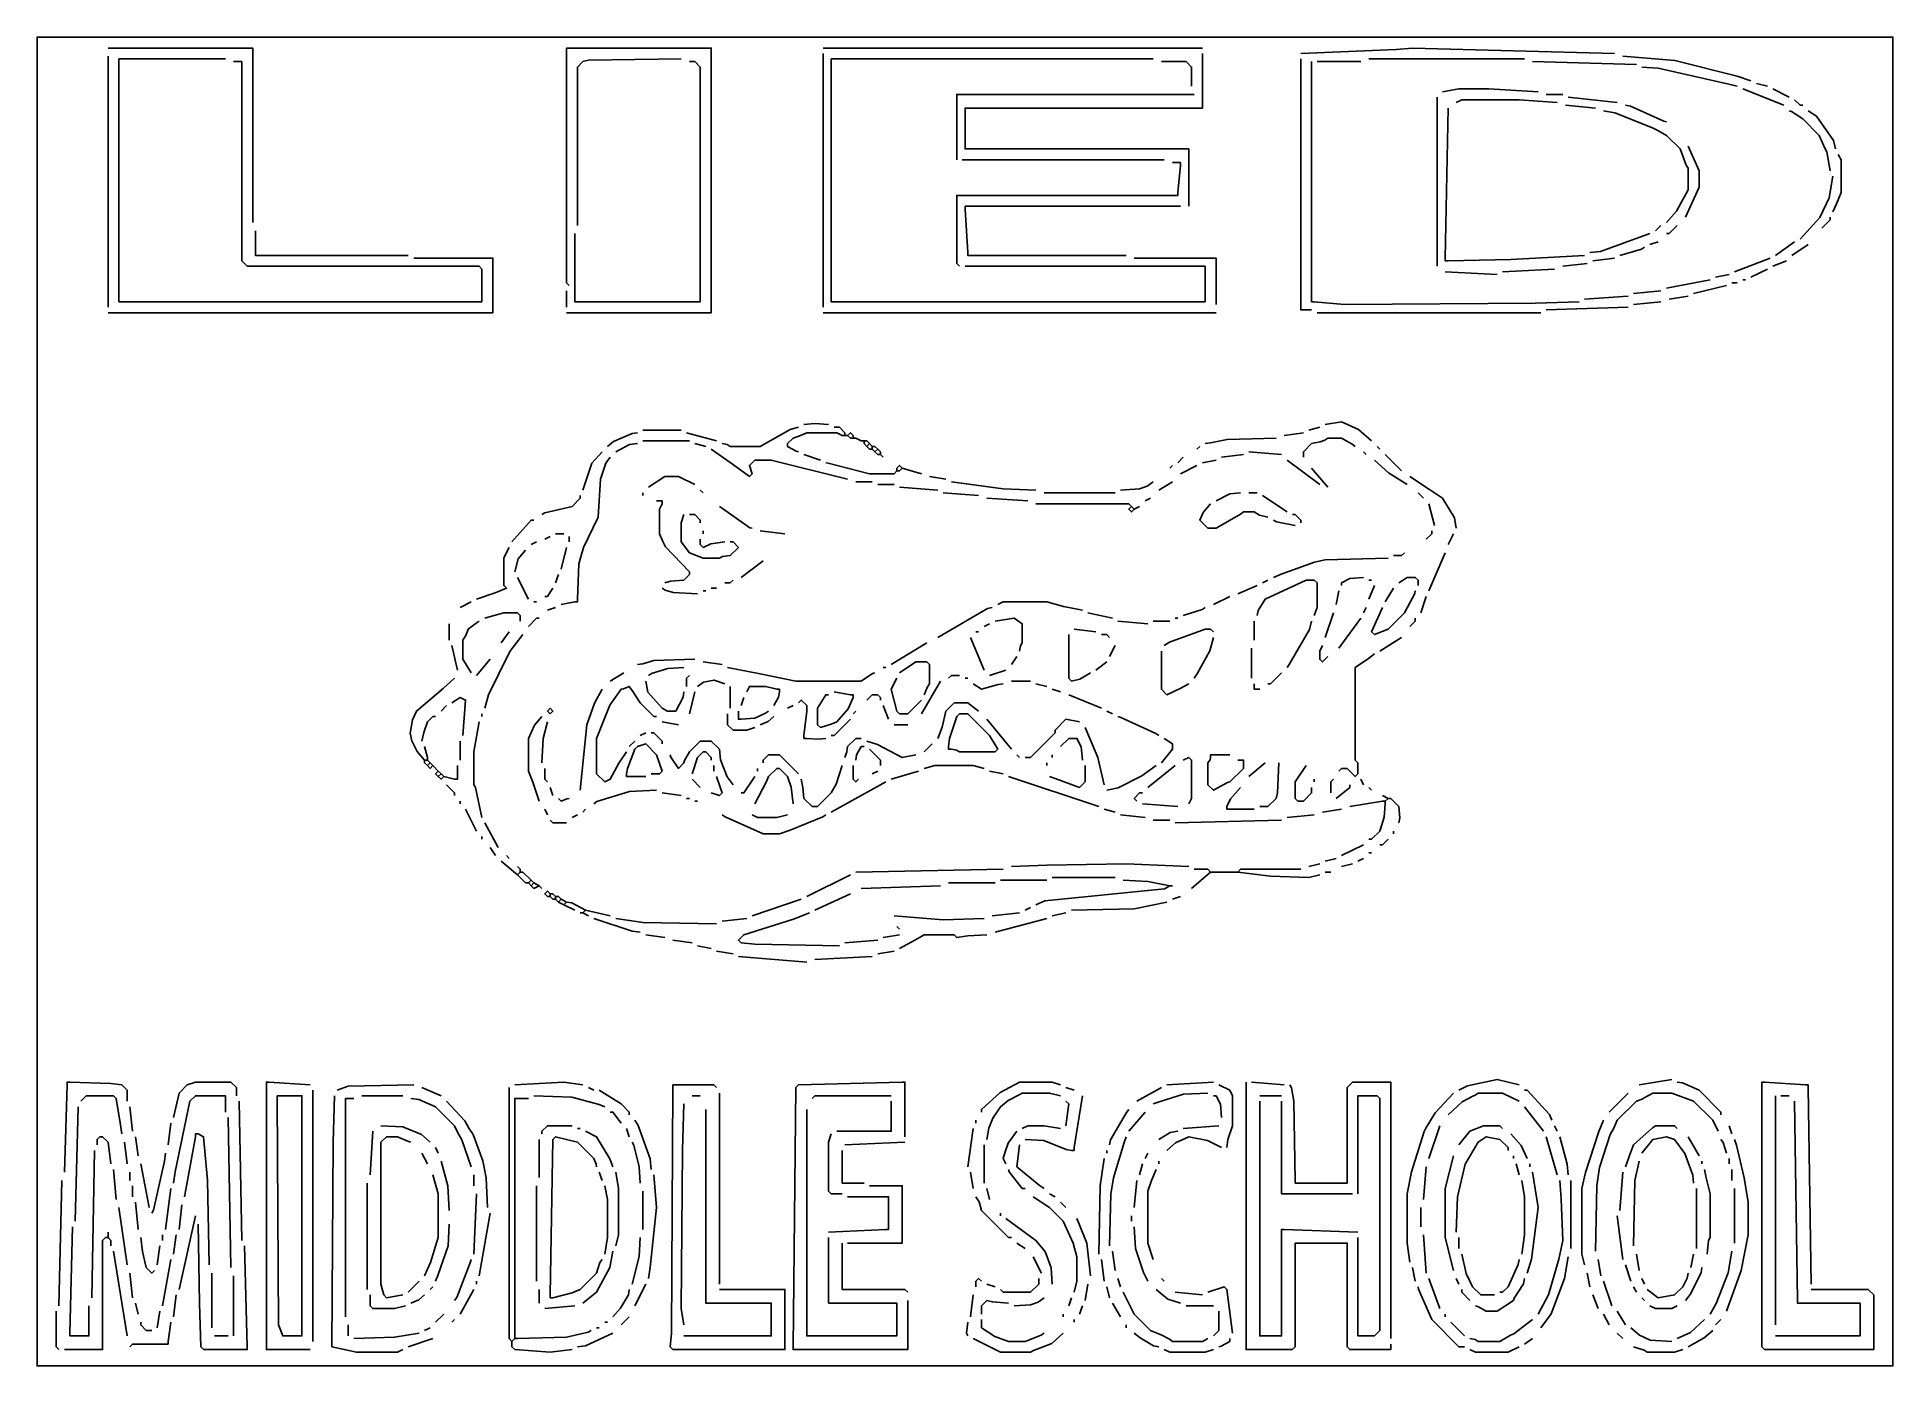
# Model space of a CAD drawing. Extents: x 118 to 798, y 8 to 495.
import ezdxf

# ---------------------------------------------------------------- set-up
doc = ezdxf.new("R2010")
doc.units = 0
doc.layers.get('0').update_dxf_attribs({"linetype": 'CONTINUOUS'})

msp = doc.modelspace()

# ---------------------------------------------------------------- linework, layer by layer
at = {"color": 7, "linetype": 'CONTINUOUS'}
for points in [[(118, 494), (118, 495), (119, 495)], [(118, 9), (118, 494)], [(797, 495), (119, 495)], [(798, 494), (798, 495), (797, 495)], [(798, 9), (798, 494)], [(119, 8), (118, 8), (118, 9)]]:
    msp.add_lwpolyline(points, dxfattribs=at)
at = {"color": 111, "linetype": 'CONTINUOUS'}
for points in [[(196, 491), (144, 491)], [(197, 490), (197, 491), (196, 491)], [(197, 427), (197, 490)], [(364, 491), (313, 491)], [(365, 395), (365, 490)], [(545, 491), (406, 491)], [(696, 489), (622, 491), (615.981536, 490.480059), (581, 489)], [(144, 396), (144, 488)], [(192, 486), (190, 486)], [(316, 426), (316, 484), (318, 486), (320.013866, 486.514682), (354, 487)], [(527, 487), (410, 487)], [(545, 470), (545, 489)], [(581, 396), (581, 487)], [(603, 486), (587, 486)], [(663, 487), (606, 487)], [(746, 479), (740.9, 480.7), (718.076923, 486.384615), (699, 488)], [(741, 477), (737.9, 477.7), (711.94, 483.58), (706, 484)], [(758, 470), (743, 476)], [(752, 477), (748, 478)], [(455, 473), (455, 474), (456, 474)], [(455, 450), (455, 473)], [(542, 474), (456, 474)], [(675, 471), (661, 472), (640, 472), (638, 471)], [(689, 469), (678, 470)], [(715, 464), (714.1, 464.2), (701.9, 469.7), (700, 470)], [(765, 470), (764, 470), (762, 472)], [(715, 427), (718.756098, 431.195122), (723, 439), (723, 447), (722.3, 448.1), (720, 454), (715, 459), (711.846154, 460.769231), (709.9, 461.8), (696.1, 467.3), (692, 468)], [(775, 446), (773.8, 452.9), (773.2, 454.1), (771, 459), (765, 465), (760.82, 467.76), (760, 468)], [(777, 454), (776.2, 457.1), (770, 466), (767, 468)], [(531, 450), (457, 450)], [(539, 454), (459, 454)], [(536, 449), (534, 449)], [(540, 453), (540, 454), (539, 454)], [(722, 429), (727, 440), (727, 446), (723, 455)], [(776, 431), (777.3, 433.9), (779, 438), (779, 450), (778, 452)], [(764, 421), (771.230769, 428.846154), (774.615385, 436.076923), (776, 444)], [(535, 437), (456, 437)], [(535, 437), (536, 437), (536, 438)], [(772, 425), (775, 428), (775, 429)], [(198, 416), (198, 424)], [(315, 399), (315, 423)], [(687, 416), (690.923077, 416.384615), (709, 423)], [(711, 424), (713, 426)], [(698, 415), (705.9, 417.3), (707, 418)], [(709, 419), (712, 420)], [(755, 415), (762, 420)], [(761, 415), (767, 419)], [(284, 414), (256, 414)], [(285, 413), (285, 414), (284, 414)], [(285, 395), (285, 413)], [(549, 414), (520, 414)], [(546, 399), (546, 410)], [(550, 413), (550, 414), (549, 414)], [(733, 407), (738, 408)], [(740, 409), (753, 414)], [(746, 407), (752, 410)], [(754, 411), (759, 413)], [(312, 396), (312, 402)], [(703, 401), (713, 402)], [(715, 403), (731, 406)], [(744, 406), (743, 406)], [(545, 398), (410, 398)], [(545, 398), (546, 398), (546, 399)], [(582, 395), (581, 395), (581, 396)], [(586, 398), (585, 398), (585, 399)], [(586, 398), (597, 397), (667.027586, 397.531034), (683, 398)], [(671, 395), (701, 396)], [(703, 397), (713, 398)], [(364, 394), (312, 394)], [(550, 394), (406, 394)], [(669, 394), (587, 394)], [(607, 347), (602.153846, 351.230769), (596, 354), (590, 353)], [(327, 345), (329.153846, 346.769231), (336.1, 349.7), (338, 350)], [(357, 347), (340, 347)], [(369, 346), (370.9, 345.7), (372, 345), (383, 345), (393.9, 351.2), (397, 352)], [(397, 343), (396.1, 343.2), (393, 345), (393, 346), (395, 348), (397.1, 348.7), (400, 350), (411, 350), (413, 349)], [(408, 353), (402.923077, 353.384615), (399, 353)], [(414, 349), (413, 349)], [(423, 346), (422, 347)], [(546, 346), (547.9, 346.3), (554.024862, 347.527624), (572, 348)], [(575, 349), (582, 350)], [(582, 341), (582, 343), (585, 346), (588.1, 346.7), (589.9, 347.3), (591, 348), (596, 348), (599.9, 345.8), (601, 345)], [(316, 289), (316.461929, 301.967005), (318.2, 307.9), (323.535398, 319.030973), (324.464602, 332.969027), (326.4, 338.8), (328, 341)], [(318, 329), (321.243902, 338.804878), (325, 343)], [(330, 343), (335.088235, 345.647059), (338, 346)], [(363, 345), (359, 346)], [(415, 333), (387, 340), (381, 340), (379, 338), (380, 335), (379, 334), (373.153846, 338.230769), (365, 344)], [(405, 340), (399, 342)], [(422, 345), (421, 346)], [(424, 345), (423, 346)], [(424, 344), (423, 344)], [(424, 344), (424, 345)], [(426, 344), (425, 345)], [(426, 342), (425, 343)], [(427, 342), (426, 342)], [(428, 341), (427, 342)], [(545, 339), (550, 340)], [(552, 341), (560, 342)], [(574, 342), (562, 343)], [(588, 331), (576, 340)], [(605, 342), (604, 343)], [(620, 331), (613.204918, 335.245902), (608, 340)], [(618, 336), (612, 342)], [(342, 330), (348, 334), (353, 334), (359, 331)], [(435, 337), (434, 338), (433, 337)], [(442, 335), (435, 337)], [(451, 333), (445, 334)], [(537, 335), (543, 338)], [(591, 330), (585, 337)], [(638, 315), (637.4, 318.8), (633, 326), (628.153846, 329.230769), (621, 334)], [(303, 320), (304.1, 320.7), (314, 323), (317, 326), (317, 327)], [(432, 331), (426, 331)], [(448, 329), (434, 330)], [(484, 329), (472.035294, 329.458824), (453, 332)], [(513, 328), (487, 328)], [(515, 329), (521.946154, 329.430769), (524.8, 330.4), (527, 332)], [(529, 329), (534, 332)], [(550, 325), (555.076923, 327.615385), (559, 328)], [(565, 328), (562, 328)], [(576, 321), (567, 327)], [(626, 326), (624, 328)], [(346, 325), (345, 325)], [(348, 295), (350.067568, 295.594595), (355, 296), (357, 298), (357, 299), (348.248619, 308.223757), (347.3, 310.1), (346, 313), (346, 322), (347, 324)], [(355, 320), (354, 317), (354, 310), (357, 306), (362, 304), (368, 304), (369.088235, 304.647059), (372, 305), (375, 308), (373, 310), (372, 310)], [(380, 315), (379.1, 315.2), (369.1, 322.2), (368, 323)], [(481, 325), (466, 326)], [(519, 323), (518, 324), (484, 324)], [(519, 323), (518, 322), (519, 321), (520, 322)], [(520, 322), (519, 323)], [(520, 322), (522, 323)], [(524, 325), (526, 326)], [(548, 324), (545.24, 320.82), (544, 318), (547, 315), (550, 315), (558.9, 320.2), (560, 321), (564, 321), (565.9, 319.8), (569, 319)], [(581, 317), (581, 318), (579, 320), (578, 320)], [(630, 316), (628, 324)], [(292, 310), (299, 318), (300, 318)], [(392, 313), (383, 314)], [(579, 316), (572.088235, 317.352941), (571, 318)], [(627, 311), (629, 313), (629, 314)], [(635, 309), (637, 313)], [(279, 289), (285.9, 291.3), (290, 293), (289, 294), (289, 304), (290.3, 306.9), (291, 308)], [(293, 299), (294.24, 303.82), (297, 307)], [(299, 309), (301, 310)], [(361, 311), (361, 309), (362, 308), (364.9, 309.3), (370, 310)], [(615, 305), (618, 305), (619, 306)], [(628, 292), (634, 306)], [(376, 297), (384, 303)], [(571, 297), (573.9, 298.2), (586.076923, 302.615385), (589.923077, 303.384615), (613, 304)], [(298, 289), (294, 297)], [(304, 290), (305, 290), (306.2, 291.9), (307, 293)], [(360, 291), (351.044554, 291.445545), (348.1, 292.3), (347, 293)], [(367, 293), (365, 293)], [(370, 295), (372, 295), (373, 296)], [(558, 291), (565, 294)], [(586, 283), (587, 286), (587, 295), (586, 296), (583, 296), (568, 289), (565.4, 284.8), (565, 283)], [(567, 295), (569, 296)], [(596, 294), (596, 295), (599.067568, 296.594595), (604, 297)], [(607, 296), (606, 296)], [(606, 289), (608, 294)], [(624, 294), (624, 296), (623, 297), (620, 297), (617, 295)], [(301, 288), (300, 288)], [(305, 285), (308, 286)], [(310, 287), (315, 288)], [(315, 288), (316, 288), (316, 289)], [(448, 275), (466.2, 285.6), (468, 286)], [(501, 285), (494.088235, 286.352941), (488, 288), (472, 288), (470, 287)], [(538, 283), (544.9, 285.2), (546, 286)], [(549, 287), (555, 290)], [(594, 287), (595, 292)], [(604, 284), (605, 286)], [(611, 286), (607, 277), (608, 276), (613, 278), (619, 284), (622.8, 291.1), (623, 292)], [(625, 284), (627, 290)], [(277, 262), (274, 267), (274, 274), (275.2, 275.9), (276, 278), (278.9, 280.2), (280, 281)], [(295, 281), (295, 283), (294, 284), (289, 284), (284.076923, 282.615385), (282, 282)], [(298, 279), (301, 282), (302, 282)], [(465, 279), (467, 280)], [(478, 270), (478.3, 271.9), (479, 273), (479, 280), (476, 282), (469, 281)], [(512, 282), (503, 284)], [(533, 281), (527, 281)], [(564, 274), (564, 281)], [(576, 264), (576.8, 265.1), (584.2, 277.9), (585, 281)], [(590, 275), (593, 284)], [(595, 271), (603, 282)], [(621, 279), (623, 281), (623, 282)], [(282, 249), (283.352941, 253.911765), (291.230769, 269.846154), (296, 276)], [(431, 265), (444, 273)], [(465, 263), (460, 275)], [(463, 277), (462, 277)], [(496, 276), (496, 260), (497, 259), (500.1, 259.7), (504, 262)], [(506, 277), (498, 278)], [(511, 275), (510, 276), (508, 276)], [(511, 268), (513, 272)], [(542, 260), (543.230769, 261.846154), (547.7, 270.1), (549, 275)], [(589, 272), (588, 270), (588, 267), (589, 266), (591, 268)], [(610, 270), (618, 275)], [(279, 261), (284, 267)], [(338, 265), (339.9, 265.3), (344.029183, 266.533074), (359, 267)], [(369, 265), (362, 266)], [(443, 254), (444.3, 256.9), (445, 258), (445, 265), (444, 266), (440, 266), (434, 262)], [(475, 265), (477, 268)], [(506, 263), (510, 266)], [(530, 270), (530, 256), (532, 254), (536.846154, 256.230769), (540, 258)], [(563, 260), (563, 271)], [(595, 226), (596, 227), (598, 227), (601, 224), (602, 225), (602, 229), (601, 230), (601, 264), (605.846154, 267.230769), (608, 269)], [(260, 230), (257.24, 233.18), (255.352941, 237.088235), (254.647059, 239.911765), (255.517241, 244.793103), (257, 248), (266.804878, 256.243902), (271, 260)], [(328, 259), (333, 262)], [(341, 259), (341.8, 254.9), (347, 249), (349, 248), (352, 248), (354.7, 253.1), (355, 255)], [(342, 261), (343.1, 261.8), (349.06, 263.58), (355, 264)], [(356, 257), (356, 260), (357, 261)], [(360, 257), (362.2, 258.6), (366.088235, 259.352941), (370, 258)], [(371, 264), (382.923077, 261.615385), (396, 259), (420, 259), (424.1, 261.8), (425, 262)], [(433, 260), (431, 256), (433, 248), (434, 247), (437, 247), (442, 252)], [(442, 247), (449, 259)], [(459, 260), (458, 260)], [(467, 261), (473, 263)], [(482, 259), (475, 259)], [(274, 239), (275, 252), (273, 253), (270, 251)], [(317, 219), (319.45082, 242.959016), (322.2, 250.9), (325, 256)], [(345, 246), (344, 246), (339, 251), (336.24, 255.18), (335, 257), (332.9, 256.2), (332, 256), (327.8, 250.1), (323, 238), (323, 225), (326, 222), (328, 223), (331.2, 228.9), (334, 233)], [(357, 247), (359, 255)], [(372, 249), (372, 257)], [(376, 250), (377, 253)], [(378, 255), (379, 257), (385, 257), (389, 256)], [(388, 250), (389.7, 253.1), (390, 255)], [(390, 255), (390, 256), (389, 256)], [(399, 239), (400, 248), (400, 250), (398, 252), (397, 251)], [(408, 254), (407, 254), (404, 249), (404, 243), (405, 242), (408.9, 243.2), (411, 244), (415.230769, 248.846154), (417, 253)], [(416, 254), (410, 255)], [(417, 253), (417, 254), (416, 254)], [(427, 252), (427, 253), (426, 254), (424, 254), (422, 252)], [(461, 258), (464, 256), (470.1, 257.7), (472, 258)], [(488, 257), (484, 258)], [(493, 255), (490, 256)], [(508, 249), (496, 254)], [(564, 257), (564, 258)], [(565, 256), (564, 256), (564, 257)], [(259, 237), (259.7, 240.1), (261, 244), (263, 246), (264, 246)], [(266, 248), (268, 250)], [(281, 246), (281, 247)], [(302, 215), (299.7, 221.9), (298, 226), (298, 238), (300.24, 242.82), (303, 246)], [(371, 247), (371, 243), (373, 241), (378, 241), (381, 242)], [(376, 245), (375, 245), (375, 246)], [(409, 239), (410, 239), (416, 245)], [(430, 245), (428, 250)], [(448, 238), (449.647059, 242.088235), (451, 248), (454, 251), (459, 251), (461.9, 248.8), (463, 248)], [(453, 234), (454.9, 233.7), (456, 233), (469, 233), (470, 234), (467, 239), (459, 247), (456, 247), (455, 246), (452.352941, 237.911765), (452, 235)], [(475, 234), (466, 245)], [(512, 247), (510, 248)], [(529, 239), (527.9, 239.8), (514.9, 245.8), (514, 246)], [(281, 209), (278.594595, 219.932432), (278, 221), (278, 233), (280, 244)], [(303, 229), (303.445545, 237.955446), (305, 244)], [(339, 239), (341, 240)], [(347, 236), (347, 237), (344, 240), (343, 240)], [(400, 238), (399, 238), (399, 239)], [(400, 238), (404.088235, 237.647059), (407, 238)], [(414, 231), (414.7, 233.1), (415, 235), (418, 238), (420, 238)], [(437, 243), (432, 243)], [(501, 230), (500.594595, 234.932432), (499, 238), (496, 238), (493, 235)], [(509, 221), (506.615385, 230.923077), (503.8, 237.9), (502, 242)], [(530, 229), (534, 234), (534, 236), (531, 238)], [(343, 225), (346, 225), (347, 226), (345, 232), (341, 236), (338, 235), (337, 234), (334.3, 226.9), (334, 225)], [(335, 235), (337, 237)], [(373, 221), (370.8, 223.9), (368.384615, 230.076923), (368, 234), (365, 237), (361, 237), (357, 233), (355.230769, 229.846154), (355, 229), (353, 227), (350.2, 231.1), (350, 232)], [(358, 225), (360, 231), (362, 233), (363, 233), (365, 231), (365, 230)], [(397, 225), (390, 232), (386, 232), (384, 230), (384, 229)], [(418, 230), (418.3, 231.9), (420, 235), (421, 235)], [(453, 234), (452, 234), (452, 235)], [(478, 231), (477, 232)], [(490, 231), (490, 232)], [(548, 231), (548, 232), (549, 232)], [(261, 230), (260, 230)], [(260, 229), (260, 230)], [(261, 228), (260, 229)], [(261, 230), (261, 231)], [(261, 228), (262, 227), (263, 228)], [(263, 228), (262, 229)], [(265, 224), (264, 225), (265, 226)], [(266, 225), (265, 226)], [(265, 224), (266, 225)], [(267, 224), (266, 225)], [(305, 222), (304, 223), (304, 227)], [(366, 226), (366, 228)], [(395, 214), (394.3, 220.1), (393, 224), (390, 227), (389, 227), (386, 224), (385.2, 221.9), (381, 214)], [(398, 223), (398.615385, 219.923077), (399, 216), (402, 213), (404, 213), (409, 218), (410.769231, 221.153846), (413, 228)], [(431, 223), (441, 226)], [(465, 227), (461, 228), (447, 228), (443, 227)], [(472, 225), (467, 226)], [(489, 224), (491.1, 223.3), (500, 220), (502, 222), (502, 228)], [(510, 219), (514.1, 219.8), (522.82, 224.24), (528, 228)], [(525, 220), (535, 228)], [(540, 214), (541, 216), (541, 230), (540, 231), (538, 230)], [(548, 231), (547.8, 230.1), (547, 229), (547, 221), (549, 219), (554.153846, 221.769231), (555, 222), (560, 227), (560, 229)], [(559, 230), (558, 230)], [(560, 229), (560, 230), (559, 230)], [(562, 224), (568, 229)], [(566, 213), (569, 213), (572, 216), (572.544828, 218.037931), (573, 229)], [(583, 228), (579, 222), (579, 216), (580, 215), (582, 215), (585, 218), (585, 220)], [(265, 224), (266, 223), (267, 224)], [(271, 223), (267, 224)], [(271, 223), (272, 223), (272, 224)], [(307, 217), (306, 220)], [(322, 214), (323.1, 214.8), (335.040984, 218.54918), (345, 219)], [(341, 224), (335, 224)], [(354, 217), (347, 218)], [(361, 220), (358, 223)], [(365, 218), (368, 217), (369, 218), (368.3, 220.1), (367, 224)], [(376, 218), (377, 218), (380.2, 222.9), (381, 224)], [(409, 211), (429, 222)], [(507, 213), (474, 224)], [(521, 215), (520, 216), (522, 218), (523, 218)], [(554, 213), (555.243902, 215.804878), (559, 220)], [(592, 218), (592, 222), (593, 223)], [(273, 214), (273, 215)], [(279, 204), (275, 212)], [(305, 210), (304, 212)], [(309, 216), (310, 215), (312.1, 215.8), (313, 216)], [(318, 211), (319, 212)], [(360, 215), (359, 215)], [(513, 211), (509, 212)], [(536, 213), (523, 214)], [(555, 212), (554, 212), (554, 213)], [(589, 211), (596, 212)], [(599, 213), (611, 215)], [(606, 201), (607, 201), (610, 204), (611.594595, 209.067568), (612, 214)], [(612, 214), (612, 215)], [(617, 207), (617.3, 208.9), (617, 213), (614, 216), (613, 216)], [(287, 198), (282, 207)], [(314, 209), (316, 210)], [(369, 210), (370.1, 209.2), (384, 203), (390, 203), (393.911765, 204.352941), (405.9, 209.2), (407, 210)], [(380, 210), (382, 209), (389, 209), (393, 210)], [(524, 209), (515, 210)], [(576, 209), (586, 210)], [(596, 195), (604, 199)], [(610, 199), (611, 199), (613, 201)], [(294, 188), (288, 193)], [(295, 190), (294, 191)], [(584, 191), (588, 192)], [(596, 191), (600, 192)], [(602, 193), (604, 194)], [(294, 188), (295, 189)], [(298, 185), (297, 185), (294, 188)], [(295, 189), (295, 190)], [(296, 189), (295, 189)], [(299, 186), (296, 189)], [(298, 185), (299, 186)], [(400, 180), (416, 188)], [(418, 189), (472, 190)], [(488, 186), (471, 186)], [(484, 177), (487.206897, 178.482759), (531.1, 182.8), (533, 184)], [(533, 184), (524.955446, 185.554455), (516, 186)], [(534, 184), (533, 184)], [(309, 180), (308, 180)], [(312, 178), (310, 179)], [(311, 177), (312, 178)], [(315, 175), (311, 177)], [(319, 175), (313.9, 177.7), (312, 178)], [(380, 173), (398, 179)], [(403, 175), (416, 181)], [(497, 175), (519.980069, 175.478336), (532, 178)], [(534, 179), (537, 180)], [(328, 173), (319, 175)], [(339, 167), (336.088235, 167.352941), (322, 172)], [(367, 170), (340.017197, 170.481529), (330, 172)], [(412, 162), (380.932432, 162.594595), (376, 163), (375, 164), (377, 166), (395.1, 171.7), (401, 174)], [(432, 173), (450.029183, 171.533074), (465, 172)], [(468, 173), (478, 174)], [(469, 167), (488, 172)], [(358, 163), (351, 164)], [(414, 163), (426, 164)], [(428, 165), (434, 166)], [(434, 161), (439.9, 164.2), (443, 166), (454, 166), (455, 165), (459.053846, 165.569231), (466, 166)], [(365, 161), (360, 162)], [(400, 156), (375, 158)], [(129, 111), (129, 112), (130, 112)], [(151, 105), (151, 109), (149, 111), (144.970817, 111.533074), (130, 112)], [(168, 99), (170, 108), (173, 111), (176, 112), (189, 112), (191, 110), (191, 107)], [(202, 15), (202, 111)], [(219, 17), (219, 109)], [(228, 109), (232.019169, 110.520767), (256, 111)], [(266, 107), (259, 110)], [(322, 109), (320, 110)], [(335, 100), (335, 101), (332, 104), (325.9, 107.8), (324, 109)], [(391, 14), (351, 14), (350, 15), (350.505554, 20.005433), (351, 110)], [(351, 110), (351, 111), (352, 111)], [(367, 110), (366, 111), (352, 111)], [(395, 15), (396, 110), (397, 111), (435, 112)], [(436, 111), (436, 112), (435, 112)], [(436, 92), (436, 111)], [(464, 101), (464, 102), (470.846154, 108.230769), (478, 112), (490, 112), (493, 111)], [(498, 109), (495, 110)], [(521, 105), (530, 110)], [(532, 111), (549, 112)], [(554, 88), (554.352941, 90.911765), (556, 96), (556, 107), (555, 109), (551, 111)], [(561, 15), (561, 112)], [(579, 76), (578.517203, 104.983907), (577.615385, 109.923077), (577, 111)], [(614, 111), (614, 112), (613, 112)], [(614, 18), (614, 111)], [(639, 109), (642.1, 110.7), (653, 113), (661, 111)], [(673, 98), (672.2, 100.1), (664, 109), (663, 109)], [(735, 100), (735, 101), (727, 109), (720.9, 111.7), (719, 112)], [(750, 111), (750, 112), (751, 112)], [(790, 14), (751, 14), (750, 15), (750, 111)], [(766, 111), (751, 112)], [(767, 110), (767, 111), (766, 111)], [(768, 38), (767, 110)], [(149, 93), (148.405405, 97.067568), (147, 106), (146, 107), (136, 107), (134, 105)], [(153, 94), (152, 103)], [(168, 75), (168.615385, 79.076923), (174, 105), (176, 107), (186, 107)], [(187, 101), (187, 106)], [(193, 54), (192, 105)], [(227, 107), (226.529231, 90.026154), (226, 15), (235, 13), (250, 13), (252, 14)], [(234, 106), (232, 106)], [(252, 107), (237, 107)], [(277, 81), (273.6, 90.8), (272.230769, 93.153846), (271, 96), (264, 103), (257.911765, 105.647059), (255, 106)], [(283, 66), (282.544828, 76.962069), (281.615385, 81.923077), (281.3, 83.1), (277.769231, 92.846154), (276.230769, 95.153846), (274.752212, 97.783186), (268, 105)], [(293, 105), (293, 106), (294, 106)], [(326, 103), (323.9, 103.8), (313.969027, 106.535398), (300, 107)], [(355, 23), (354, 29), (354.529231, 87.026154), (355, 104)], [(361, 107), (358, 107)], [(431, 95), (431, 105)], [(466, 91), (466.7, 95.1), (468.24, 98.82), (471, 103), (473.846154, 105.230769), (477.9, 107.3), (479, 108), (489, 108), (493, 107)], [(495, 96), (496, 104), (495, 105)], [(498, 88), (501, 107)], [(511, 89), (511.3, 90.9), (517.2, 100.9), (518, 102)], [(527, 104), (529.1, 104.8), (538.044554, 107.554455), (547, 108)], [(552, 99), (551.594595, 103.932432), (550, 107), (549, 107)], [(566, 20), (566, 105)], [(574, 72), (574, 105)], [(602, 71), (602, 106)], [(621, 46), (620, 53), (620, 71), (621.647059, 79.088235), (626.2, 93.9), (626.8, 95.1), (630.247788, 100.783186), (637, 108)], [(635, 100), (640.204918, 104.754098), (644.1, 106.8), (644.9, 107.2), (646, 108), (655, 108), (661, 105)], [(670, 94), (663, 103)], [(689, 50), (689.479233, 73.980831), (690.405405, 79.932432), (690.647059, 81.088235), (694.4, 92.8), (695.769231, 95.153846), (697, 98), (704, 105), (706.1, 105.8), (706.9, 106.2), (710, 108), (717, 108), (725, 105), (732, 98), (734, 94)], [(694, 101), (701, 108)], [(763, 32), (762, 105)], [(262, 90), (258.82, 92.76), (251.95122, 95.560976), (244, 96)], [(332, 97), (329, 101), (328, 101)], [(518, 94), (524, 101)], [(538, 95), (551, 96)], [(628, 84), (632, 96)], [(639, 89), (643, 94), (648, 96), (654, 96), (655, 95)], [(675, 94), (674, 96)], [(685, 45), (684, 49), (684, 73), (685.405405, 78.932432), (690.2, 93.9), (692, 98)], [(700, 81), (701.8, 86.1), (703, 89), (709.9, 95.2), (711, 96), (718, 96), (719, 95)], [(739, 93), (738, 96)], [(145, 82), (144, 90), (142, 92), (141, 92), (140, 91), (140, 89)], [(151, 82), (150, 90)], [(172, 70), (176, 92)], [(176, 92), (176, 93), (177, 93)], [(181, 45), (180.464602, 76.030973), (179, 92), (177, 93)], [(240, 78), (241, 94)], [(255, 90), (254.1, 90.2), (250, 92), (246, 92), (244, 90), (244, 38), (245, 34), (246, 33), (252, 34)], [(306, 34), (307, 91), (308, 92), (316, 90), (322, 84), (322.8, 81.9), (323, 81)], [(329, 81), (327.8, 83.9), (323, 92), (319, 94)], [(339, 75), (338.58, 80.94), (336.647059, 88.911765), (336, 90)], [(413, 71), (409, 71), (408, 72), (408, 90), (409, 93)], [(430, 94), (411, 94)], [(414, 89), (436, 90)], [(459, 81), (461, 95)], [(487, 73), (485.18, 74.24), (477, 81), (478, 89)], [(497, 87), (495.1, 87.3), (486.946154, 90.569231), (480, 91)], [(511, 52), (511.473815, 70.976309), (512.405405, 76.932432), (516.3, 89.9), (517, 92)], [(529, 91), (533.206897, 93.482759), (536, 94)], [(532, 87), (535.18, 89.76), (540, 92), (546.911765, 90.647059), (552, 88)], [(638, 57), (638.461929, 69.967005), (641.3, 81.9), (646, 90), (649, 92), (654, 91), (657, 88), (657, 87)], [(664, 84), (661.756098, 88.804878), (658, 93)], [(675, 78), (671, 92)], [(679, 78), (678.615385, 81.923077), (676, 92)], [(725, 75), (724.647059, 77.911765), (721.769231, 85.846154), (718, 91), (715, 92), (710, 91), (706, 86)], [(727, 85), (723, 92)], [(737, 86), (735.8, 89.9), (735, 91)], [(737, 28), (742.352941, 42.911765), (745, 56), (745, 68), (743.560976, 76.95122), (740.7, 88.9), (740, 91)], [(138, 33), (139, 87)], [(159, 66), (156, 82)], [(261, 82), (259, 86)], [(265, 86), (264, 88)], [(269, 65), (268.554455, 73.955446), (266, 83)], [(413, 76), (413, 87)], [(507, 49), (507.480059, 73.981536), (509, 84)], [(522, 78), (523, 82)], [(659, 84), (659, 85)], [(661, 78), (660, 82)], [(703, 52), (703.479233, 75.980831), (705, 83)], [(728, 82), (728, 83)], [(126, 30), (127, 76)], [(152, 76), (152, 79)], [(239, 36), (239, 75)], [(260, 41), (262.2, 45.9), (265, 55), (265, 71), (263, 78)], [(278, 74), (278, 78)], [(325, 76), (324, 79)], [(330, 52), (331, 56), (331, 73), (330, 79)], [(414, 75), (413, 75), (413, 76)], [(421, 75), (414, 75)], [(461, 73), (460, 79)], [(480, 73), (479, 73), (474.230769, 79.153846), (474, 80)], [(520, 66), (521, 76)], [(527, 47), (525, 53), (525, 72), (526.352941, 75.911765), (528, 80)], [(626, 69), (627, 81)], [(664, 42), (665.615385, 47.076923), (668, 66), (666, 79)], [(698, 65), (699, 79)], [(730, 49), (730.405405, 53.932432), (731, 55), (731, 71), (729.594595, 76.932432), (729, 80)], [(155, 58), (154, 68)], [(301, 39), (301, 74)], [(434, 74), (423, 74)], [(435, 73), (435, 74), (434, 74)], [(475, 55), (474, 55), (464, 65), (463.2, 68.1), (462, 70)], [(467, 69), (466, 73)], [(498, 35), (499, 39), (499, 48), (497.615385, 52.923077), (494, 61), (489, 66), (483, 70)], [(495, 66), (493, 68)], [(575, 71), (574, 71), (574, 72)], [(740, 53), (740, 73)], [(151, 45), (148, 66)], [(170, 36), (176, 63)], [(280, 41), (284, 64)], [(490, 38), (489.58, 43.94), (487.8, 48.9), (487.2, 50.1), (484, 54), (473, 62)], [(504, 41), (502.615385, 52.923077), (499.8, 59.9), (499, 62)], [(519, 61), (519, 63)], [(625, 59), (625, 66)], [(699, 47), (697, 63)], [(142, 15), (142, 54), (143, 55)], [(156, 55), (156.647059, 49.911765), (158, 44), (160, 42), (161, 43)], [(194, 14), (179, 14), (178, 15), (177.482797, 31.016093), (177, 60)], [(264, 39), (264.8, 41.1), (268.560976, 52.04878), (269, 60)], [(336, 38), (338.569231, 48.053846), (339, 55)], [(408, 57), (429, 58)], [(525, 39), (523.4, 42.2), (520.439024, 51.04878), (520, 59)], [(574, 57), (574, 58), (575, 58)], [(602, 20), (602, 55)], [(627, 42), (626, 56)], [(318, 31), (323, 35), (327.8, 44.1), (329, 50)], [(413, 37), (413, 53)], [(434, 53), (415, 53)], [(486, 42), (483, 48)], [(513, 43), (512, 50)], [(613, 14), (599, 14), (598, 15), (598, 52)], [(640, 49), (641.7, 41.9), (644, 37), (647, 34), (652, 34)], [(669, 22), (672.8, 27.1), (677.615385, 40.076923), (679, 48)], [(705, 43), (704, 49)], [(724, 44), (725, 49)], [(731, 27), (733.2, 30.9), (737.615385, 42.076923), (739, 50)], [(271, 32), (271.8, 33.1), (276.8, 46.1), (277, 47)], [(307, 33), (314.1, 34.8), (317, 36), (323, 42), (324.2, 45.9), (325, 47)], [(623, 39), (622, 44)], [(654, 35), (655, 35), (657, 37), (660.7, 45.1), (661, 47)], [(687, 37), (686, 42)], [(691, 41), (690, 47)], [(702, 39), (700, 45)], [(708, 36), (712, 33), (718, 34), (721, 37), (722.6, 40.2), (723, 42)], [(722, 32), (723.769231, 34.153846), (727.7, 42.1), (728, 44)], [(254, 35), (258, 39)], [(255, 31), (257.846154, 32.230769), (260, 34)], [(262, 36), (263, 37)], [(273, 27), (278, 36)], [(279, 38), (279, 39)], [(302, 31), (302, 36)], [(329, 26), (331.76, 29.18), (334.7, 34.1), (335, 36)], [(337, 30), (341, 38)], [(392, 15), (392, 35)], [(414, 36), (413, 36), (413, 37)], [(437, 35), (436, 36), (414, 36)], [(460, 26), (461, 34)], [(462, 37), (462, 39), (463, 40), (464, 39)], [(469, 37), (466, 38)], [(471, 36), (472, 35), (482, 35), (485, 38), (485, 40)], [(502, 32), (503, 38)], [(511, 33), (510, 37)], [(515, 37), (514, 40)], [(516, 35), (520, 27), (526, 21), (530.1, 19.2), (532.9, 17.8), (534, 17), (545, 17), (547, 18)], [(537, 31), (532.307692, 32.461538), (528, 36)], [(545, 34), (535, 35)], [(556, 20), (554, 36), (553, 37), (547, 35)], [(641, 15), (639, 15), (629, 25), (624.2, 36.1), (624, 37)], [(632, 29), (628, 40)], [(639, 38), (638, 40)], [(643, 32), (640, 35), (640, 36)], [(645, 30), (645.9, 29.8), (649, 28), (653, 28), (659, 32), (659.24, 32.82), (662.7, 38.1), (663, 40)], [(690, 29), (688, 34)], [(695, 30), (692, 39)], [(704, 35), (703, 37)], [(707, 38), (706, 40)], [(791, 15), (791, 34), (789, 36), (768, 36)], [(126, 14), (125, 15), (125, 28)], [(137, 20), (137, 30)], [(155, 27), (154, 31)], [(162, 22), (163, 28)], [(304, 29), (315, 30)], [(364, 31), (363, 31), (363, 32)], [(386, 31), (364, 31)], [(387, 30), (387, 31), (386, 31)], [(387, 20), (387, 30)], [(409, 31), (408, 31), (408, 32)], [(432, 31), (409, 31)], [(437, 15), (437, 32)], [(464, 27), (464, 30), (466, 32), (468.06, 31.42), (474, 31)], [(476, 30), (481.94, 30.42), (484.8, 31.4), (487, 33)], [(496, 30), (497, 33)], [(500, 27), (501, 30)], [(549, 30), (539, 30)], [(549, 19), (551, 21), (551, 28)], [(700, 23), (697, 28)], [(707, 32), (706, 33)], [(764, 31), (763, 31), (763, 32)], [(785, 31), (764, 31)], [(786, 30), (786, 31), (785, 31)], [(786, 20), (786, 30)], [(160, 21), (158, 21), (156, 23), (156, 24)], [(166, 17), (167, 24)], [(232, 19), (232, 23)], [(260, 21), (262, 22)], [(264, 24), (267, 27)], [(270, 24), (271, 25)], [(327, 24), (326, 24)], [(332, 23), (335, 26)], [(459, 19), (458.5, 20), (459, 24)], [(464, 25), (464, 22), (468.9, 18.8), (474, 17), (480, 17), (485.9, 19.2), (487, 20)], [(498, 24), (498, 25)], [(641, 19), (636, 24)], [(643, 18), (644.9, 17.7), (646, 17), (654, 17), (657.9, 19.2), (659.1, 19.7), (666, 25)], [(694, 23), (692, 27)], [(717, 17), (709.04878, 17.439024), (705.18, 19.24), (702, 22)], [(719, 18), (723.795082, 20.245902), (729, 25)], [(723, 15), (728.82, 18.24), (732, 21)], [(733, 23), (735, 25)], [(141, 14), (128, 14)], [(141, 14), (142, 14), (142, 15)], [(152, 15), (153, 16), (165, 16)], [(194, 14), (195, 14), (195, 15)], [(203, 14), (202, 14), (202, 15)], [(218, 14), (203, 14)], [(254, 15), (263, 18)], [(316, 15), (318.911765, 15.352941), (329, 20)], [(391, 14), (392, 14), (392, 15)], [(396, 14), (395, 14), (395, 15)], [(436, 14), (396, 14)], [(436, 14), (437, 14), (437, 15)], [(461, 18), (471, 13), (482, 13), (483.088235, 13.647059), (489.804878, 16.243902), (494, 20)], [(529, 15), (527.1, 15.3), (522.153846, 18.230769), (520, 20)], [(531, 14), (533, 13), (546, 13), (549, 14)], [(551, 15), (551.9, 15.2), (555, 17), (555, 18)], [(562, 14), (561, 14), (561, 15)], [(613, 14), (614, 14), (614, 15)], [(643, 14), (645, 13), (657, 13), (661, 15)], [(663, 16), (666, 18)], [(699, 18), (697, 20)], [(703, 15), (706.9, 13.8), (708, 13), (718, 13), (721, 14)], [(785, 19), (755, 19)], [(785, 19), (786, 19), (786, 20)], [(790, 14), (791, 14), (791, 15)]]:
    msp.add_lwpolyline(points, dxfattribs=at)
at = {"color": 133, "linetype": 'CONTINUOUS'}
for points in [[(312, 490), (312, 491), (313, 491)], [(585, 399), (585, 486)], [(760, 473), (754, 476)], [(415, 349), (414, 349)], [(416, 348), (415, 349)], [(417, 348), (416, 348)], [(422, 347), (421, 347)], [(421, 346), (421, 347)], [(584, 351), (588, 352)], [(422, 345), (423, 346)], [(423, 344), (422, 345)], [(425, 343), (424, 344)], [(425, 343), (426, 344)], [(427, 343), (426, 344)], [(427, 342), (427, 343)], [(543, 344), (544, 345)], [(434, 336), (435, 337)], [(340, 327), (340, 328)], [(362, 328), (361, 329)], [(311, 313), (308, 313)], [(525, 280), (514, 281)], [(536, 282), (535, 282)], [(531, 272), (532.9, 273.2), (546, 278), (548, 278), (549, 277)], [(452, 260), (453, 261), (456, 261)], [(566, 256), (565, 256)], [(306, 247), (307, 248), (306, 249), (305, 248), (306, 247)], [(480, 231), (482, 231), (491, 240), (491, 241), (495, 245), (500, 244)], [(353, 243), (347, 244)], [(262, 229), (261, 230)], [(261, 228), (262, 229)], [(417, 228), (417, 223), (418, 222), (419, 223)], [(607, 219), (606, 220)], [(615, 203), (615, 204)], [(300, 185), (299, 186)], [(299, 184), (300, 185)], [(513, 187), (490, 187)], [(548, 189), (547, 190), (542, 190)], [(310, 179), (309, 180)], [(318, 174), (317, 174)], [(202, 111), (202, 112), (203, 112)], [(231, 26), (231, 105)], [(343, 80), (342.615385, 83.923077), (338.2, 96.1), (337, 98)], [(473, 82), (472, 84), (472.615385, 86.076923), (473.8, 89.6), (477, 94)], [(665, 81), (665, 82)], [(739, 76), (739, 80)], [(144, 56), (144, 57)], [(391, 36), (368, 36)], [(165, 16), (166, 16), (166, 17)]]:
    msp.add_lwpolyline(points, dxfattribs=at)
at = {"color": 121, "linetype": 'CONTINUOUS'}
for points in [[(313, 404), (312, 405), (312, 490)], [(365, 490), (365, 491), (364, 491)], [(148, 486), (148, 487), (149, 487)], [(148, 399), (148, 486)], [(193, 485), (193, 486), (192, 486)], [(281, 399), (281, 410), (280, 411), (195, 411), (193, 413), (193, 485)], [(361, 399), (361, 484), (359, 486), (357, 486)], [(409, 486), (409, 487), (410, 487)], [(541, 477), (541, 484), (539, 486), (530, 486)], [(704, 485), (666, 486)], [(668, 475), (650, 476), (639, 476), (633, 475)], [(544, 469), (545, 469), (545, 470)], [(697, 471), (679, 473)], [(458, 468), (458, 469), (459, 469)], [(458, 455), (458, 468)], [(544, 469), (459, 469)], [(634, 414), (635, 469)], [(459, 454), (458, 454), (458, 455)], [(537, 448), (537, 449), (536, 449)], [(540, 433), (540, 453)], [(536, 438), (537, 448)], [(455, 436), (455, 437), (456, 437)], [(458, 432), (458, 433), (459, 433)], [(459, 416), (458, 432)], [(537, 433), (459, 433)], [(199, 415), (198, 415), (198, 416)], [(254, 415), (199, 415)], [(460, 415), (459, 415), (459, 416)], [(517, 415), (460, 415)], [(635, 413), (657.980069, 413.478336), (685, 415)], [(550, 397), (550, 413)], [(635, 413), (634, 413), (634, 414)], [(677, 411), (686, 412)], [(688, 413), (696, 414)], [(149, 398), (148, 398), (148, 399)], [(280, 398), (149, 398)], [(284, 394), (285, 394), (285, 395)], [(316, 398), (315, 398), (315, 399)], [(360, 398), (316, 398)], [(364, 394), (365, 394), (365, 395)], [(410, 398), (409, 398), (409, 399)], [(585, 395), (582, 395)], [(685, 399), (701, 400)], [(354, 351), (340, 351)], [(414, 350), (412, 352), (410, 352)], [(414, 349), (414, 350)], [(417, 349), (416, 350), (415, 349)], [(417, 348), (417, 349)], [(418, 348), (417, 348)], [(421, 347), (420, 347)], [(425, 345), (424, 345)], [(407, 339), (407.9, 338.8), (423, 335), (432, 335), (433, 336)], [(433, 336), (433, 337)], [(434, 336), (433, 336)], [(463, 327), (450, 328)], [(347, 324), (347, 325), (346, 325)], [(310, 300), (312, 308)], [(313, 310), (313, 312)], [(272, 263), (270, 272)], [(375, 246), (375, 248)], [(376, 245), (380.932432, 245.405405), (384.9, 247.2), (386, 248)], [(393, 249), (395, 250)], [(261, 231), (260, 235)], [(273, 230), (273, 237)], [(422, 237), (425.9, 235.8), (435, 231), (440, 232)], [(555, 232), (549, 232)], [(265, 226), (263, 228)], [(424, 225), (426, 226)], [(564, 212), (555, 212)], [(613, 216), (611, 217)], [(612, 215), (611, 215)], [(612, 215), (613, 216)], [(533, 208), (527, 208)], [(540, 191), (517, 192), (487.967005, 191.461929), (475, 191)], [(590, 193), (594, 194)], [(299, 184), (298, 185)], [(303, 183), (302, 184)], [(469, 185), (452, 185)], [(541, 183), (548, 189)], [(558, 189), (569.962069, 187.544828), (584, 187), (588, 188)], [(592, 189), (590, 189)], [(305, 180), (304, 181), (305, 182), (306, 181)], [(306, 180), (305, 180)], [(307, 181), (306, 181)], [(306, 180), (306, 181)], [(308, 180), (307, 181)], [(308, 179), (307, 179)], [(308, 179), (308, 180)], [(309, 178), (308, 179)], [(309, 178), (310, 179)], [(311, 177), (309, 178)], [(318, 174), (319, 175)], [(320, 173), (318, 174)], [(369, 171), (378, 172)], [(490, 173), (495, 174)], [(348, 165), (341, 166)], [(373, 159), (367, 160)], [(403, 157), (424, 158)], [(426, 159), (432, 160)], [(128, 79), (129, 111)], [(218, 111), (203, 112)], [(292, 17), (291, 18), (291, 110)], [(318, 111), (311, 112), (301.955446, 111.445545), (293, 111)], [(575, 111), (563, 112)], [(598, 76), (598, 110), (600, 112), (613, 112)], [(705, 111), (717, 113)], [(187, 106), (187, 107), (186, 107)], [(206, 106), (206, 107), (207, 107)], [(214, 19), (208, 19), (206.493978, 23.005881), (206, 106)], [(214, 107), (207, 107)], [(215, 106), (215, 107), (214, 107)], [(215, 20), (215, 106)], [(231, 105), (231, 106), (232, 106)], [(293, 19), (293, 105)], [(298, 106), (294, 106)], [(363, 32), (363, 102)], [(602, 106), (602, 107), (603, 107)], [(603, 19), (608, 19), (610, 21), (610, 106), (609, 107), (603, 107)], [(166, 89), (167, 97)], [(189, 44), (188, 99)], [(303, 93), (303, 94), (305, 96), (314, 96)], [(493, 95), (487, 96), (481, 96), (479, 95)], [(155, 85), (154, 92)], [(302, 77), (302, 91)], [(430, 94), (431, 94), (431, 95)], [(160, 64), (160.7, 65.1), (164.647059, 83.088235), (165, 86)], [(497, 87), (498, 87), (498, 88)], [(524, 84), (525, 86)], [(637, 43), (634, 55), (634, 73), (637, 85)], [(147, 69), (146, 80)], [(342, 40), (342.594595, 44.067568), (345, 66), (344, 78)], [(580, 75), (579, 75), (579, 76)], [(597, 75), (580, 75)], [(597, 75), (598, 75), (598, 76)], [(662, 49), (663, 56), (663, 70), (662, 76)], [(680, 51), (680, 76)], [(326, 49), (327, 55), (327, 69), (326, 74)], [(429, 70), (415, 70)], [(430, 69), (430, 70), (429, 70)], [(430, 59), (430, 69)], [(435, 54), (435, 73)], [(600, 71), (575, 71)], [(726, 51), (726, 73)], [(130, 20), (131, 59)], [(144, 55), (143, 55)], [(144, 55), (144, 56)], [(145, 52), (145, 54), (144, 55)], [(168, 49), (169, 56)], [(429, 58), (430, 58), (430, 59)], [(574, 20), (574, 57)], [(602, 57), (575, 58)], [(639, 51), (639, 55)], [(151, 19), (146, 50)], [(162, 45), (163, 52)], [(195, 15), (194, 52)], [(434, 53), (435, 53), (435, 54)], [(579, 52), (579, 53), (580, 53)], [(597, 53), (580, 53)], [(598, 52), (598, 53), (597, 53)], [(168, 26), (169, 34)], [(240, 34), (240, 30), (241, 29), (249, 29), (253, 30)], [(307, 33), (306, 33), (306, 34)], [(392, 35), (392, 36), (391, 36)], [(433, 30), (433, 31), (432, 31)], [(433, 20), (433, 30)], [(709, 30), (711, 29), (717, 29), (719, 30)], [(136, 19), (137, 19), (137, 20)], [(214, 19), (215, 19), (215, 20)], [(234, 18), (248.970817, 18.466926), (258, 20)], [(292, 17), (293, 18)], [(292, 17), (292, 15), (293, 14), (306, 13), (314, 14)], [(293, 18), (293, 19)], [(294, 18), (293, 18)], [(386, 19), (355, 19)], [(386, 19), (387, 19), (387, 20)], [(401, 19), (400, 19), (400, 20)], [(432, 19), (401, 19)], [(432, 19), (433, 19), (433, 20)], [(567, 19), (566, 19), (566, 20)], [(573, 19), (567, 19)], [(603, 19), (602, 19), (602, 20)]]:
    msp.add_lwpolyline(points, dxfattribs=at)
at = {"color": 151, "linetype": 'CONTINUOUS'}
for points in [[(187, 487), (149, 487)], [(406, 396), (406, 489)], [(409, 399), (409, 486)], [(677, 474), (671, 474)], [(456, 411), (455, 412), (455, 436)], [(545, 411), (458, 411)], [(546, 410), (546, 411), (545, 411)], [(653, 408), (634, 409)], [(655, 409), (674, 410)], [(725, 401), (737, 404)], [(716, 399), (723, 400)], [(284, 394), (144, 394)], [(367, 347), (356, 350)], [(424, 332), (418, 332)], [(308, 295), (309, 298)], [(612, 288), (615, 293)], [(273, 286), (277, 288)], [(272, 224), (272, 228)], [(335, 224), (334, 224), (334, 225)], [(357, 216), (356, 216)], [(535, 207), (574, 208)], [(299, 184), (300, 183), (302, 184)], [(302, 184), (300, 185)], [(420, 183), (449, 184)], [(307, 179), (306, 180)], [(480, 175), (482, 176)], [(132, 61), (133, 103)], [(400, 20), (400, 102)], [(402, 106), (403, 107), (431, 107)], [(574, 107), (566, 107)], [(755, 23), (755, 107)], [(317, 95), (316, 95)], [(335, 92), (334, 95)], [(465, 75), (465, 89)], [(510, 86), (510, 87)], [(738, 82), (738, 84)], [(668, 27), (671.8, 34.1), (675.58, 47.06), (677, 54), (676.430769, 69.053846), (676, 76)], [(153, 70), (153, 74)], [(165, 58), (167, 73)], [(278, 49), (279, 71)], [(340, 58), (340, 72)], [(170, 58), (171, 67)], [(164, 54), (164, 56)], [(408, 32), (408, 55)], [(562, 14), (578, 14), (579, 15), (579, 52)], [(153, 33), (152, 42)], [(164, 30), (167, 47)], [(182, 22), (182, 42)], [(190, 19), (190, 41)], [(509, 39), (508, 47)], [(188, 19), (183, 19)]]:
    msp.add_lwpolyline(points, dxfattribs=at)
at = {"color": 9, "linetype": 'CONTINUOUS'}
for points in [[(631, 411), (631, 473)], [(715, 423), (716, 423), (719, 426)], [(741, 405), (739, 405)], [(533, 337), (534, 338)], [(361, 317), (361, 318), (359, 320), (357, 320)], [(269, 274), (269, 280)], [(427, 228), (427, 230), (423, 234)], [(443, 233), (446, 236)], [(488, 228), (488, 229)], [(271, 217), (271, 218), (268, 221)], [(586, 222), (586, 223)], [(594, 216), (599, 220), (599, 221)], [(604, 221), (603, 223)], [(312, 207), (307, 207), (306, 208)], [(281, 201), (281, 202)], [(291, 194), (290, 195)], [(434, 168), (433, 169)], [(368, 38), (368, 108)], [(760, 107), (757, 107)], [(529, 82), (529, 83)], [(491, 70), (489, 71)], [(471, 63), (471, 64)], [(480, 51), (477, 53)], [(531, 39), (530, 40)], [(634, 26), (634, 27)]]:
    msp.add_lwpolyline(points, dxfattribs=at)
at = {"color": 141, "linetype": 'CONTINUOUS'}
for points in [[(280, 398), (281, 398), (281, 399)], [(360, 398), (361, 398), (361, 399)], [(558, 189), (548, 189)], [(558, 189), (559, 190), (581, 190)], [(294, 18), (311.975138, 18.472376), (319.911765, 20.352941), (321, 21)], [(131, 19), (130, 19), (130, 20)], [(136, 19), (131, 19)], [(573, 19), (574, 19), (574, 20)]]:
    msp.add_lwpolyline(points, dxfattribs=at)
at = {"color": 120, "linetype": 'CONTINUOUS'}
msp.add_lwpolyline([(420, 347), (418, 348)], dxfattribs=at)
at = {"color": 254, "linetype": 'CONTINUOUS'}
for points in [[(536, 339), (538, 341)], [(610, 344), (609, 345)], [(362, 313), (362, 314)], [(304, 311), (306, 312)], [(363, 292), (362, 292)], [(288, 273), (291, 277)], [(429, 264), (428, 264)], [(569, 258), (570, 258), (574, 262)], [(383, 243), (385.846154, 244.230769), (388, 246)], [(417, 247), (418, 248)], [(382, 226), (382, 227)], [(286, 195), (284, 198)], [(607, 196), (606, 196)], [(462, 97), (462, 98)], [(515, 26), (512, 31)], [(324, 22), (323, 22)], [(494, 26), (494, 27)], [(517, 22), (517, 23)], [(614, 15), (614, 16)]]:
    msp.add_lwpolyline(points, dxfattribs=at)
at = {"color": 168, "linetype": 'CONTINUOUS'}
msp.add_lwpolyline([(797, 8), (119, 8)], dxfattribs=at)
at = {"color": 188, "linetype": 'CONTINUOUS'}
msp.add_lwpolyline([(797, 8), (798, 8), (798, 9)], dxfattribs=at)

doc.saveas('drawing.dxf')
